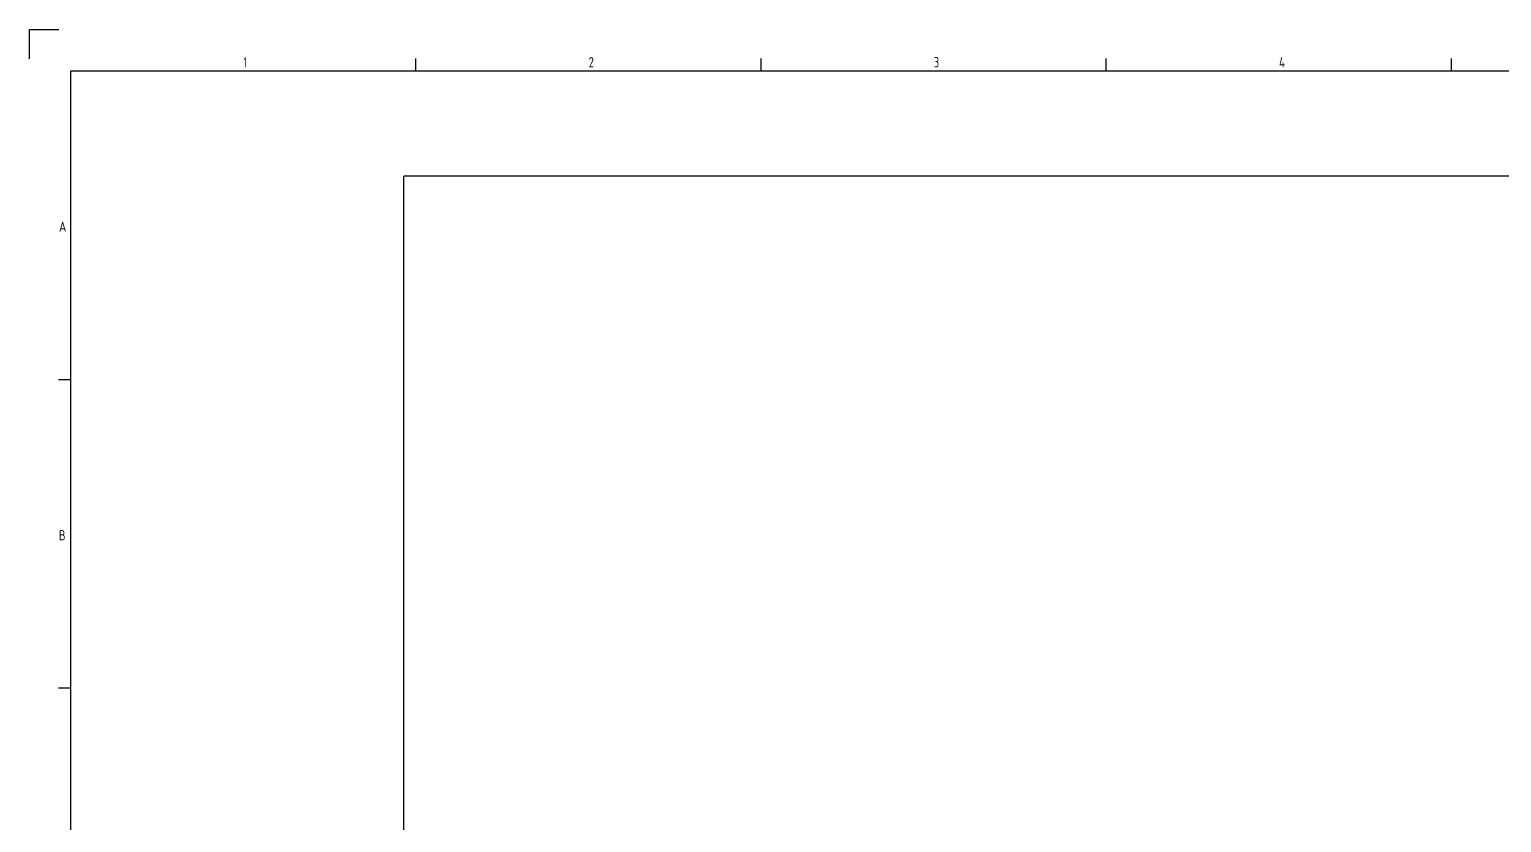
# Model space of a CAD drawing. Header units: millimetres. Extents: x 0 to 1189, y 0 to 841.
# Drawn here: x 0 to 356.1, y 649.2 to 841 of the extents above; entities that cross this region are included whole.
import ezdxf

# ---------------------------------------------------------------- set-up
doc = ezdxf.new("R2010")
doc.units = ezdxf.units.MM
doc.layers.add('1', color=7, linetype='CONTINUOUS', true_color=0xffffff)
doc.layers.add('162', color=7, linetype='CONTINUOUS', true_color=0xffffff)
doc.styles.add('iso-1', font='isocp.shx')

msp = doc.modelspace()

# ---------------------------------------------------------------- linework, layer by layer
at = {"layer": '1', "color": 251, "linetype": 'Continuous'}
for p in [(90.564, 472.551), (640.45, 805.493)]:
    msp.add_line(p, (90.564, 805.493), dxfattribs=at)
at = {"layer": '162', "color": 163, "linetype": 'Continuous'}
for p, q in [((0, 841), (7.071, 841)), ((0, 833.929), (0, 841)), ((93.5, 831), (93.5, 834)), ((177, 831), (177, 834)), ((260.5, 831), (260.5, 834)), ((344, 831), (344, 834)), ((10, 831), (1179, 831)), ((10, 10), (10, 831)), ((7, 756.364), (10, 756.364)), ((7, 681.728), (10, 681.728))]:
    msp.add_line(p, q, dxfattribs=at)

# ---------------------------------------------------------------- texts
at = {"layer": '162', "color": 163, "linetype": 'Continuous', "char_height": 2.5, "attachment_point": 7, "line_spacing_factor": 0.963855, "style": 'iso-1'}
for s, insert in [('\\W00.625;1 ', (51.815, 831.821)), ('\\W00.795;2 ', (135.315, 831.821)), ('\\W00.795;3 ', (218.815, 831.821)), ('\\W00.841;4 ', (302.315, 831.821)), ('\\W00.896;A ', (7.125, 792.036)), ('\\W00.841;B ', (7.125, 717.4))]:
    msp.add_mtext(s, dxfattribs=dict(at, insert=insert))

doc.saveas('drawing.dxf')
